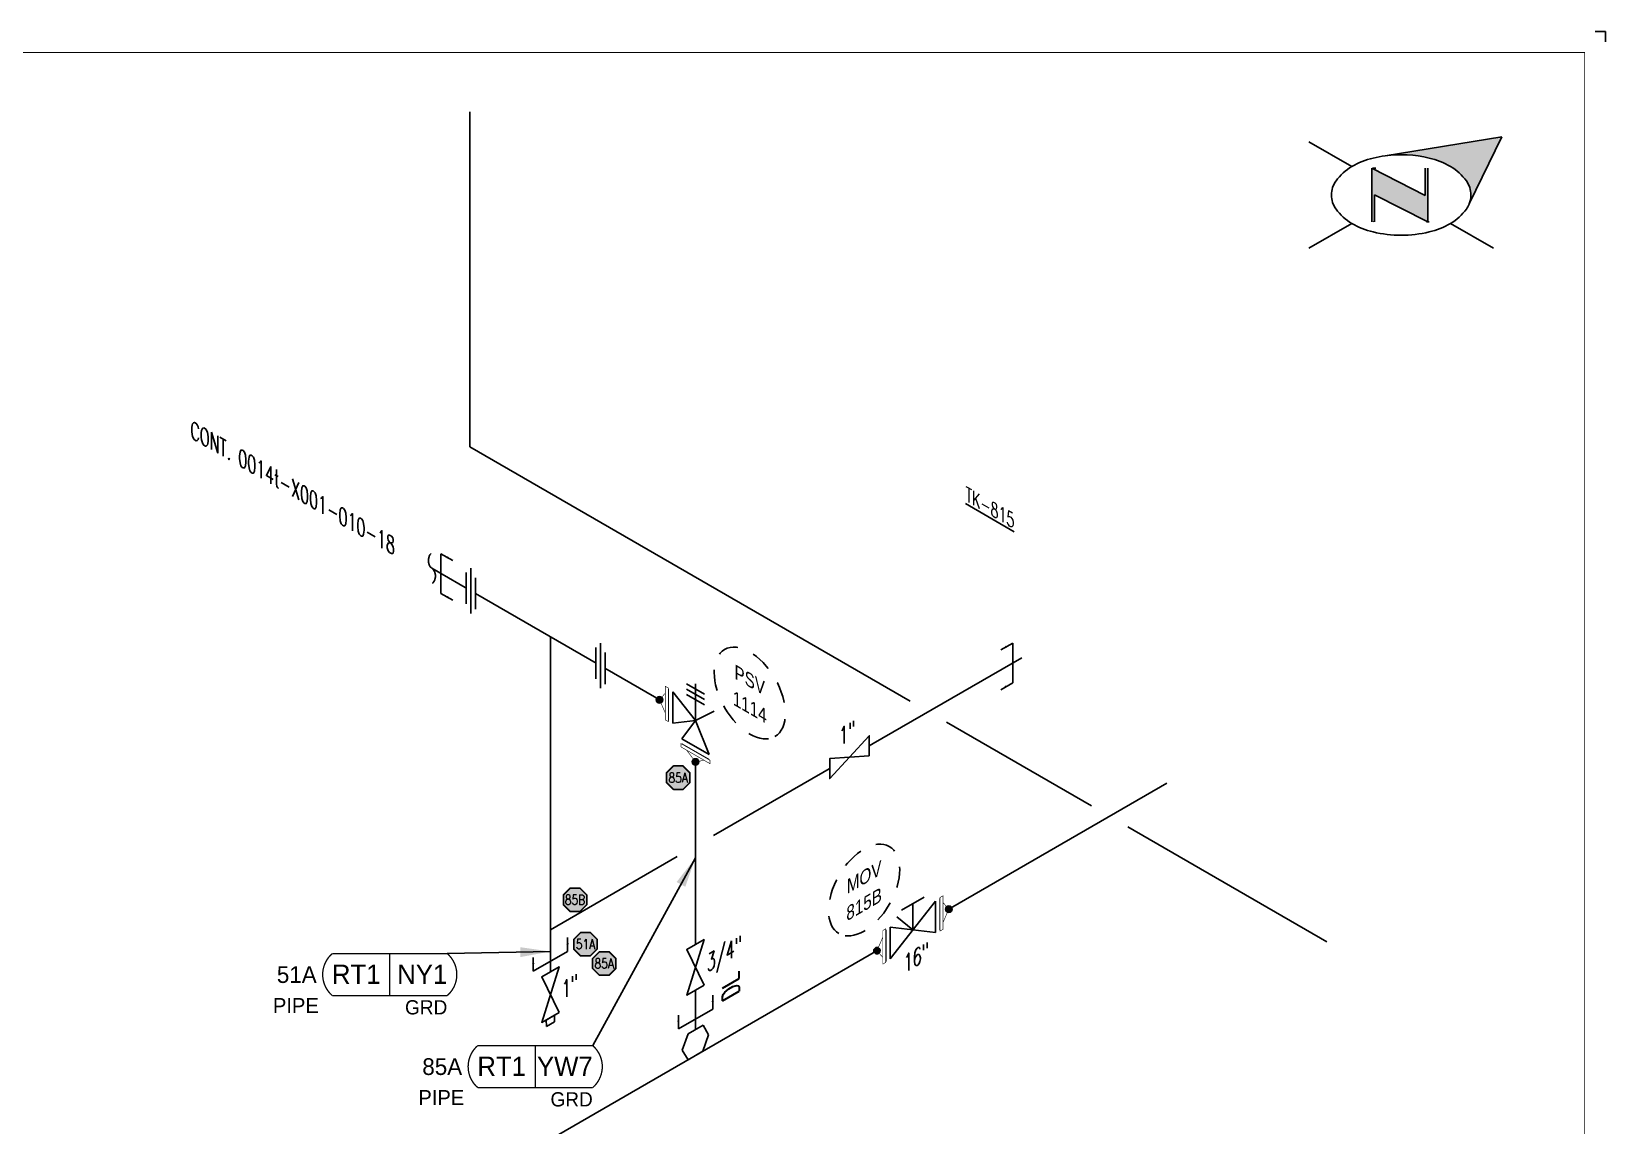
# Model space of a CAD drawing. Header units: inches. Extents: x 0 to 17.2, y 0 to 11.2.
# Drawn here: x 7.85 to 17.25, y 4.72 to 11.25 of the extents above; entities that cross this region are included whole.
import ezdxf
from ezdxf.enums import TextEntityAlignment as Align

# ---------------------------------------------------------------- set-up
doc = ezdxf.new("R2010")
doc.units = ezdxf.units.IN
doc.header["$MEASUREMENT"] = 0
doc.linetypes.add('HIDDEN2', pattern=[0.1875, 0.125, -0.0625])
for name, color, linetype in [('3', 1, 'Continuous'), ('BORDER', 3, 'Continuous'), ('COMP', 1, 'Continuous'), ('Continuation', 7, 'Continuous'), ('DL', 20, 'Continuous'), ('EQUIP', 131, 'Continuous'), ('EQUIP-ANNO', 150, 'Continuous'), ('FITTINGS', 4, 'Continuous'), ('PART_PCML', 7, 'Continuous'), ('PART_SelectedCML_RT', 132, 'Continuous'), ('PIPE-ANNO', 150, 'HIDDEN2'), ('TEXT', 7, 'Continuous'), ('UNAS.PIPE', 251, 'Continuous'), ('Welds', 7, 'Continuous')]:
    doc.layers.add(name, color=color, linetype=linetype)
doc.layers.add('PIPE', color=7, linetype='Continuous', lineweight=30)
doc.styles.add('CMLPAS', font='')
doc.styles.add('ISO30', font='simplex.shx', dxfattribs={"width": 0.85, "oblique": 30, "height": 0.075})
doc.styles.add('PART_Standard', font='romans', dxfattribs={"width": 0.8, "height": 0.09})
doc.styles.add('Richmond', font='arial.ttf')
doc.styles.add('SIMPLEX', font='ROMANS')
doc.styles.get("Standard").update_dxf_attribs({"font": 'arial.ttf'})
doc.styles.get('CMLPAS').set_extended_font_data('Cordia New')
doc.dimstyles.new('Richmond', dxfattribs={"dimtxt": 0.18, "dimasz": 0.18, "dimexe": 0.18, "dimexo": 0.0625, "dimgap": 0.09, "dimtad": 0, "dimtih": 1, "dimtoh": 1, "dimdec": 4, "dimzin": 0, "dimdsep": 46, "dimtxsty": 'Richmond', "dimcen": 0.09, "dimadec": 0, "dimazin": 0, "dimtfac": 1, "dimtdec": 4, "dimtofl": 0, "dimtmove": 0, "dimatfit": 3, "dimfxl": 1, "dimtolj": 1, "dimtzin": 0, "dimarcsym": 0})
doc.dimstyles.get("Standard").update_dxf_attribs({"dimtxt": 0.18, "dimasz": 0.18, "dimexe": 0.18, "dimexo": 0.0625, "dimgap": 0.09, "dimtad": 0, "dimtih": 1, "dimtoh": 1, "dimdec": 4, "dimzin": 0, "dimdsep": 46, "dimtxsty": 'Standard', "dimcen": 0.09, "dimadec": 0, "dimazin": 0, "dimtfac": 1, "dimtdec": 4, "dimtofl": 0, "dimtmove": 0, "dimatfit": 3, "dimfxl": 1, "dimtolj": 1, "dimtzin": 0, "dimarcsym": 0})

# ---------------------------------------------------------------- blocks, each defined once
blk = doc.blocks.new('north2')
at = {"layer": 'BORDER'}
for points in [[(-0.706, -0.7673, -0.156851), (-0.679, -0.8512, -0.095667), (-0.6893, -0.9048), (-0.4945, -0.5044), (-1.1905, -0.6173, -0.092194), (-0.9281, -0.6306, -0.072341), (-0.8009, -0.6813, -0.106617)], [(-0.9381, -1.0109), (-0.9364, -1.0092), (-0.9364, -0.6907), (-0.9524, -0.6907), (-0.9524, -0.8533), (-1.2701, -0.6907), (-1.2701, -0.7067), (-1.2701, -1.0118), (-1.254, -1.0118), (-1.254, -0.8492)]]:
    blk.add_hatch(color=7, dxfattribs=at).paths.add_polyline_path(points)
at = {"layer": 'BORDER', "color": 7}
for p, q in [((-1.3895, -0.6813), (-1.6462, -0.5331)), ((-0.4945, -0.5044), (-1.1905, -0.6173)), ((-0.4945, -0.5044), (-0.6893, -0.9048)), ((-1.2701, -0.6907), (-1.2701, -1.0118)), ((-0.9524, -0.8533), (-1.2701, -0.6907)), ((-1.2701, -0.7067), (-1.2701, -0.6907)), ((-1.262, -0.6907), (-1.246, -0.6907)), ((-0.9524, -0.6907), (-0.9524, -0.8533)), ((-0.9364, -0.6907), (-0.9364, -1.0118)), ((-0.9364, -1.0118), (-1.254, -0.8492)), ((-1.254, -0.8492), (-1.254, -1.0118)), ((-1.3895, -1.0211), (-1.6462, -1.1694)), ((-1.2603, -1.0109), (-1.262, -1.0092)), ((-0.9283, -1.0118), (-0.9444, -1.0118)), ((-0.8009, -1.0211), (-0.5441, -1.1694))]:
    blk.add_line(p, q, dxfattribs=at)
for centre, radius, start, end in [((-1.1517, -1.0932), 0.4756, 103.44948, 120), ((-1.0952, -1.3294), 0.7185, 97.62035, 103.44948), ((-1.0952, -1.3294), 0.7185, 76.55052, 97.62035), ((-1.0387, -1.0932), 0.4756, 60, 76.55052), ((-1.2376, -0.9443), 0.3037, 120, 144.34287), ((-0.9527, -0.9443), 0.3037, 35.65713, 60), ((-1.3674, -0.8512), 0.144, 144.34287, 180), ((-0.823, -0.8512), 0.144, 360, 35.65713), ((-1.3674, -0.8512), 0.144, 180, 215.65713), ((-1.2376, -0.7582), 0.3037, 215.65713, 240), ((-0.9527, -0.7582), 0.3037, 300, 324.34287), ((-0.823, -0.8512), 0.144, 324.34287, 337.55468), ((-0.823, -0.8512), 0.144, 337.57958, 360), ((-1.1517, -0.6093), 0.4756, 240, 256.55052), ((-1.0387, -0.6093), 0.4756, 283.44948, 300), ((-1.0952, -0.373), 0.7185, 256.55052, 270), ((-1.0952, -0.373), 0.7185, 270, 283.44948)]:
    blk.add_arc(centre, radius, start, end, dxfattribs=at)
blk = doc.blocks.new('A$C6804a2e5')
blk.add_blockref('north2', (0, 0))
blk = doc.blocks.new('A$C860dd1f6')
at = {"layer": 'PIPE'}
blk.add_blockref('A$C6804a2e5', (0, 0), dxfattribs=at)
blk = doc.blocks.new('Border')
at = {"layer": 'BORDER', "const_width": 0.005}
blk.add_lwpolyline([(0.25, 0.25), (17.25, 0.25), (17.25, 11.25), (0.25, 11.25)], close=True, dxfattribs=at)
blk = doc.blocks.new('VALVE_THREAD_PSV_30')
at = {"color": 0, "linetype": 'ByBlock', "lineweight": -2}
blk.add_wipeout([(-0.0406, -0.1016), (0, 0), (0.0677, 0.0859), (0.0677, -0.0078), (0, 0), (0.0406, -0.0547)], dxfattribs=at)
for p, q in [((-0.0269, 0.0782), (0.0269, 0.1093)), ((0, 0), (0, 0.1094)), ((-0.0269, 0.0626), (0.0269, 0.0937)), ((-0.0269, 0.047), (0.0269, 0.078)), ((0.0677, 0.0859), (0, 0)), ((0.0677, 0.0859), (0.0677, -0.0078)), ((-0.0406, -0.1016), (0, 0)), ((0, 0), (0.0677, -0.0078)), ((0, 0), (0.0406, -0.0547)), ((0.0406, -0.0547), (-0.0406, -0.1016))]:
    blk.add_line(p, q, dxfattribs=at)
blk = doc.blocks.new('3_VALVE_FLANGE_PSV_30')
at = {"color": 0, "linetype": 'ByBlock', "lineweight": -2}
for p, q in [((0.1353, 0.1719), (0.1353, -0.0156)), ((0.0812, -0.1094), (-0.0812, -0.2031))]:
    blk.add_line(p, q, dxfattribs=at)
for points in [[(0.1353, 0.1719), (0.1624, 0.1875), (0.1624, 0), (0.1353, -0.0156)], [(-0.0812, -0.2031), (-0.0812, -0.2344), (0.0812, -0.1406), (0.0812, -0.1094)]]:
    blk.add_wipeout(points, dxfattribs=at)
for p, q in [((0.1353, -0.0156), (0.1353, 0.1719)), ((0.1624, 0), (0.1624, 0.1875)), ((0.0812, -0.1094), (-0.0812, -0.2031)), ((0.0812, -0.1406), (-0.0812, -0.2344))]:
    blk.add_line(p, q, dxfattribs=at)
at = {"color": 0, "linetype": 'ByBlock', "lineweight": -2, "xscale": 2, "yscale": 2, "zscale": 2}
blk.add_blockref('VALVE_THREAD_PSV_30', (0, 0), dxfattribs=at)
blk = doc.blocks.new('AM9A04')
at = {"linetype": 'Continuous', "const_width": 0.01}
blk.add_lwpolyline([(0, -0.289), (0, 0.289), (-0.05, 0.318), (-0.05, -0.26)], close=True, dxfattribs=at)
at = {"const_width": 0.01}
blk.add_lwpolyline([(-0.05, -0.144), (-0.15, 0.087), (-0.05, 0.202)], dxfattribs=at)
blk = doc.blocks.new('A09')
at = {"layer": 'Welds'}
h = blk.add_hatch(color=256, dxfattribs=at)
h.dxf.hatch_style = 1
h.paths.add_polyline_path([(-0.03, 0, 1), (0.03, 0, 1)])
blk.add_circle((0, 0), 0.03, dxfattribs=at)
blk = doc.blocks.new('*U89')
blk.add_wipeout([(0.052, -0.03), (0.0173, -0.07), (0.0173, -0.1101), (0, -0.1001), (0, 0.1001), (0.0173, 0.0901), (0.0173, 0.05)]).dxf.layer = 'COMP'
at = {"layer": '3', "xscale": 0.65, "yscale": 0.65, "zscale": 0.65}
blk.add_blockref('A09', (0.052, -0.03), dxfattribs=at)
at = {"layer": 'COMP', "xscale": 0.3466300616258731, "yscale": 0.3466300616258731, "zscale": 0.3466300616258731, "rotation": 180}
blk.add_blockref('AM9A04', (0, 0), dxfattribs=at)
blk = doc.blocks.new('1_ID-BUBBLE_INSTRUMENT_330')
at = {"color": 0, "linetype": 'ByBlock', "lineweight": -2, "extrusion": (0, 0, -1)}
blk.add_ellipse((0, 0), major_axis=(0.1502, -0.2601), ratio=0.57735, dxfattribs=at)
at = {"color": 0, "linetype": 'ByBlock', "lineweight": -2, "oblique": 330}
for tag, p in [('INST.TYPE', (0.0187, 0.067)), ('NUM', (0.0187, -0.0943))]:
    blk.add_attdef(tag, text='', height=0.075, rotation=330, dxfattribs=at).set_placement(p, align=Align.MIDDLE_CENTER)
blk = doc.blocks.new('*U92')
blk.add_wipeout([(0.0433, 0.0257), (0.0775, 0.124), (0.0433, 0.1817), (-0.0451, 0.1293), (-0.0793, 0.0309), (-0.0433, -0.0257)])
at = {"layer": 'FITTINGS', "linetype": 'Continuous'}
for p, q in [((-0.0793, 0.0309), (-0.0451, 0.1293)), ((-0.0451, 0.1293), (0.0433, 0.1817)), ((0.0775, 0.124), (0.0433, 0.1817)), ((0.0433, 0.0257), (0.0775, 0.124)), ((-0.0793, 0.0309), (-0.0433, -0.0257)), ((-0.0433, -0.0257), (0.0433, 0.0257))]:
    blk.add_line(p, q, dxfattribs=at)
blk = doc.blocks.new('3_VALVE_FLANGE_GATE_30')
at = {"color": 0, "linetype": 'ByBlock', "lineweight": -2}
blk.add_wipeout([(-0.1624, -0.1875), (-0.1353, -0.1719), (0, 0), (0.1353, -0.0156), (0.1624, 0), (0.1624, 0.1875), (0.1353, 0.1719), (0, 0), (-0.1353, 0.0156), (-0.1624, 0)], dxfattribs=at)
for p, q in [((0.0677, 0.1953), (-0.0677, 0.1172)), ((0.1353, 0.1719), (-0.1353, -0.1719)), ((0, 0), (0, 0.1563)), ((0.1353, 0.1719), (0.1353, -0.0156)), ((0.1624, 0.1875), (0.1624, 0)), ((-0.1624, 0), (-0.1624, -0.1875)), ((-0.1353, 0.0156), (-0.1353, -0.1719)), ((0.1353, -0.0156), (-0.1353, 0.0156))]:
    blk.add_line(p, q, dxfattribs=at)
blk = doc.blocks.new('1_Text_30')
at = {"layer": 'TEXT', "style": 'PART_Standard', "oblique": 30, "width": 0.8}
blk.add_attdef('TEXT', (0, 0), '', height=0.09, rotation=30, dxfattribs=at)
blk = doc.blocks.new('1_ID-BUBBLE_INSTRUMENT_30')
at = {"color": 0, "linetype": 'ByBlock', "lineweight": -2}
blk.add_ellipse((0, 0), major_axis=(-0.1502, -0.2601), ratio=0.57735, dxfattribs=at)
at = {"color": 0, "linetype": 'ByBlock', "lineweight": -2, "oblique": 30}
for tag, p in [('INST.TYPE', (-0.0187, 0.067)), ('NUM', (-0.0187, -0.0943))]:
    blk.add_attdef(tag, text='', height=0.075, rotation=30, dxfattribs=at).set_placement(p, align=Align.MIDDLE_CENTER)
blk = doc.blocks.new('*U93')
blk.add_wipeout([(0.0515, -0.1067), (-0.0515, -0.1661), (0, 0), (-0.0515, 0.1067), (0.0515, 0.1661), (0, 0)]).dxf.layer = 'FITTINGS'
at = {"layer": 'FITTINGS'}
blk.add_lwpolyline([(0.0515, -0.1067), (-0.0515, 0.1067), (0.0515, 0.1661), (-0.0515, -0.1661)], close=True, dxfattribs=at)
blk = doc.blocks.new('*U94')
blk.add_wipeout([(0.1181, 0.0088), (0.1181, 0.1276), (0, 0), (-0.1181, -0.0088), (-0.1181, -0.1276), (0, 0)]).dxf.layer = 'FITTINGS'
at = {"layer": 'FITTINGS'}
blk.add_lwpolyline([(0.1181, 0.0088), (-0.1181, -0.0088), (-0.1181, -0.1276), (0.1181, 0.1276)], close=True, dxfattribs=at)
blk = doc.blocks.new('2_UNION_THREAD_30')
at = {"color": 0, "linetype": 'ByBlock', "lineweight": -2}
blk.add_wipeout([(-0.0271, -0.1094), (0.0271, -0.0781), (0.0271, 0.1094), (-0.0271, 0.0781)], dxfattribs=at)
for p, q in [((0, 0.1345), (0, -0.1345)), ((0.0271, 0.1094), (0.0271, -0.0781)), ((-0.0271, 0.0781), (-0.0271, -0.1094))]:
    blk.add_line(p, q, dxfattribs=at)
blk = doc.blocks.new('2_PLUG_PIPE_30')
at = {"color": 0, "linetype": 'ByBlock', "lineweight": -2}
blk.add_wipeout([(0, 0.0231), (0, -0.0231), (0.0551, -0.0133), (0.0551, 0.0037), (0.0903, 0.0241), (0.0903, 0.0802), (0.0551, 0.0599), (0.0551, 0.0769)], dxfattribs=at)
for p, q in [((0.0551, 0.0769), (0, 0.0231)), ((0, 0.0231), (0, -0.0231)), ((0.0903, 0.0802), (0.0551, 0.0599)), ((0.0551, 0.0769), (0.0551, -0.0133)), ((0.0551, 0.0037), (0.0903, 0.0241)), ((0.0903, 0.0241), (0.0903, 0.0802)), ((0, -0.0231), (0.0551, -0.0133))]:
    blk.add_line(p, q, dxfattribs=at)
blk = doc.blocks.new('DL_Vert_330')
at = {"layer": 'DL', "style": 'ISO30', "oblique": 330, "width": 0.85}
blk.add_text('DL', height=0.1, rotation=90, dxfattribs=at).set_placement((0, 0))
blk = doc.blocks.new('1_Cont_330')
at = {"layer": 'Continuation', "style": 'PART_Standard', "oblique": 330, "width": 0.8}
blk.add_attdef('CONT.', (0, 0), '', height=0.09, rotation=330, dxfattribs=at)
blk = doc.blocks.new('1_BREAK-PIPE_PIPE_00')
at = {"color": 0, "linetype": 'ByBlock', "lineweight": -2}
for centre, major_axis in [((-0.03, 0.092), (0, -0.101)), ((0.03, -0.092), (0, 0.101))]:
    blk.add_ellipse(centre, major_axis=major_axis, ratio=0.711978, start_param=0.427466, end_param=3.141593, dxfattribs=at)
blk = doc.blocks.new('1_Tilde_00')
at = {"layer": 'PIPE-ANNO', "xscale": -0.5000000000000001, "yscale": 0.5, "zscale": 0.5}
blk.add_blockref('1_BREAK-PIPE_PIPE_00', (0, 0), dxfattribs=at)
blk = doc.blocks.new('PART_PCML')
blk.add_hatch(color=0).paths.add_polyline_path([(-0.0699, -0.029), (-0.029, -0.0699), (0.029, -0.0699), (0.0699, -0.029), (0.0699, 0.029), (0.029, 0.0699), (-0.029, 0.0699), (-0.0699, 0.029)])
at = {"color": 7, "const_width": 0.009}
blk.add_lwpolyline([(-0.0699, 0.029), (-0.029, 0.0699), (0.029, 0.0699), (0.0699, 0.029), (0.0699, -0.029), (0.029, -0.0699), (-0.029, -0.0699), (-0.0699, -0.029), (-0.0699, 0.029), (-0.029, 0.0699)], dxfattribs=at)
at = {"color": 18, "true_color": 0x000000}
blk.add_lwpolyline([(-0.029, 0.0699), (-0.0699, 0.029), (-0.0699, -0.029), (-0.029, -0.0699), (0.029, -0.0699), (0.0699, -0.029), (0.0699, 0.029), (0.029, 0.0699)], close=True, dxfattribs=at)
at = {"color": 7, "true_color": 0xffffff, "style": 'SIMPLEX', "width": 0.8, "flags": 1}
for tag, p in [('CIRCUIT', (-0.0939, 0.0889)), ('DM', (-0.0527, -0.1332)), ('TYPE', (-0.0749, -0.2043))]:
    blk.add_attdef(tag, p, '', height=0.0586, dxfattribs=at)
at = {"color": 7, "true_color": 0xffffff, "style": 'SIMPLEX', "width": 0.8}
blk.add_attdef('DMDISP', text='', height=0.0586, dxfattribs=at).set_placement((0, 0), align=Align.MIDDLE_CENTER)
blk = doc.blocks.new('CMLPAS')
at = {"const_width": 0.008}
blk.add_lwpolyline([(0.0625, 0.125, 0.454441), (0.0625, -0.125), (0.75, -0.125, 0.454441), (0.75, 0.125)], format="xyb", close=True, dxfattribs=at)
blk.add_lwpolyline([(0.4063, -0.125), (0.4063, 0.125)], dxfattribs=at)
at = {"style": 'CMLPAS', "flags": 1}
for tag, p in [('STATE', (0.75, 0.6229)), ('DL', (0.75, 0.4817)), ('CIRCUIT', (0.75, 0.3405)), ('SUBSINTERVAL(MONTHS)', (-0.0251, -0.3355)), ('OLD_ID', (0.75, -0.3366)), ('OLD_NDE', (0.75, -0.4778)), ('OLD_ENTY', (0.7411, -0.6357)), ('SIZE', (0.7473, -0.7611)), ('SPEC', (0.7473, -0.9022)), ('JUSTIFY', (0.7473, -1.0434)), ('COMMENTS', (0.7473, -1.1846)), ('OLD_ASSET', (0.75, -1.3262)), ('SCHED', (0.7371, -1.4689)), ('NOM_THICK', (0.7521, -1.6102)), ('CORR_ALLOW', (0.763, -1.7453)), ('TML_STATUS', (0.7723, -1.8777)), ('FLOW_ORDER', (0.7785, -2.1301))]:
    blk.add_attdef(tag, text='', height=0.1, dxfattribs=at).set_placement(p, align=Align.MIDDLE_RIGHT)
at = {"style": 'CMLPAS'}
for tag, height, p in [('CHILD', 0.25, (0.75, 0.269)), ('###', 0.115, (0.75, 0.002)), ('ACCESS', 0.085, (0.75, -0.1954))]:
    blk.add_attdef(tag, text='', height=height, dxfattribs=at).set_placement(p, align=Align.MIDDLE_RIGHT)
at = {"color": 152, "style": 'CMLPAS'}
for tag, height, p in [('SPECIAL', 0.085, (0.4055, 0.1897)), ('DM-TYPE', 0.1, (-0.03, 0)), ('COMP', 0.09, (-0.0174, -0.185))]:
    blk.add_attdef(tag, text='', height=height, dxfattribs=at).set_placement(p, align=Align.MIDDLE_RIGHT)
at = {"style": 'CMLPAS'}
blk.add_attdef('NDE', text='', height=0.115, dxfattribs=at).set_placement((0.206, 0.002), align=Align.MIDDLE_CENTER)
blk = doc.blocks.new('*U96')
at = {"color": 20, "linetype": 'ByBlock', "ltscale": 0.7}
blk.add_line((0.1026, 0.1218), (-0.1026, 0.0032), dxfattribs=at)
for points in [[(0.1026, 0.2043), (0.1026, 0.1218)], [(-0.1026, 0.0859), (-0.1026, 0.0032)]]:
    blk.add_leader(points, dimstyle='Richmond', override={"dimasz": 0.04, "dimgap": 0.09, "dimtad": 0}, dxfattribs=at)
blk = doc.blocks.new('*U97')
at = {"color": 20, "linetype": 'ByBlock', "ltscale": 0.7}
blk.add_line((-0.0541, -0.1498), (-0.0541, 0.0873), dxfattribs=at)
for points in [[(-0.1257, 0.0459), (-0.0541, 0.0873)], [(-0.1257, -0.191), (-0.0541, -0.1498)]]:
    blk.add_leader(points, dimstyle='Richmond', override={"dimasz": 0.04, "dimgap": 0.09, "dimtad": 0}, dxfattribs=at)
blk = doc.blocks.new('*U90')
at = {"color": 20, "linetype": 'ByBlock', "ltscale": 0.7}
blk.add_line((0.0541, -0.1498), (0.0541, 0.0873), dxfattribs=at)
for points in [[(0.1257, 0.0459), (0.0541, 0.0873)], [(0.1257, -0.1911), (0.0541, -0.1498)]]:
    blk.add_leader(points, dimstyle='Richmond', override={"dimasz": 0.04, "dimgap": 0.09, "dimtad": 0}, dxfattribs=at)

msp = doc.modelspace()

# ---------------------------------------------------------------- linework, layer by layer
for p, q in [((17.1875, 11.25), (17.25, 11.25)), ((17.25, 11.25), (17.25, 11.1875))]:
    msp.add_line(p, q)
at = {"layer": 'EQUIP'}
for p, q in [((10.4682, 10.7701), (10.4682, 8.7701)), ((13.3142, 7.127), (14.1803, 6.627)), ((14.3968, 6.502), (15.5858, 5.8154))]:
    msp.add_line(p, q, dxfattribs=at)
at = {"layer": 'PIPE'}
for p, q in [((11.8153, 7.1366), (10.5014, 7.8952)), ((10.9493, 7.6366), (10.9493, 5.6366)), ((11.9236, 6.4491), (13.7639, 7.5116)), ((11.8153, 5.1366), (11.8153, 7.1366)), ((9.2173, 3.6366), (14.6299, 6.7616)), ((10.9493, 5.8866), (11.7071, 6.3241))]:
    msp.add_line(p, q, dxfattribs=at)
at = {"layer": 'UNAS.PIPE'}
msp.add_line((10.5014, 7.8952), (10.2417, 8.0451), dxfattribs=at)

# ---------------------------------------------------------------- block references
for name, p in [('1_Tilde_00', (10.2417, 8.0451)), ('DL_Vert_330', (12.0771, 5.5052))]:
    msp.add_blockref(name, p)
at = {"layer": 'BORDER'}
for name, p in [('Border', (-0.125, -0.125)), ('A$C860dd1f6', (17.125, 11.125))]:
    msp.add_blockref(name, p, dxfattribs=at)
at = {"layer": 'Continuation'}
msp.add_blockref('1_Cont_330', (8.7996, 8.8264), dxfattribs=at).add_auto_attribs({'CONT.': 'CONT. 0014t-X001-010-18'})
at = {"layer": 'DL'}
for name, p in [('*U90', (10.2417, 8.0451)), ('*U97', (13.7639, 7.5116))]:
    msp.add_blockref(name, p, dxfattribs=at)
at = {"layer": 'PART_PCML', "color": 13}
for p, values in [((11.0965, 6.0662), {'DMDISP': '85B'}), ((11.2709, 5.6861), {'DMDISP': '85A'})]:
    msp.add_blockref('PART_PCML', p, dxfattribs=at).add_auto_attribs(values)
at = {"layer": 'PART_PCML', "color": 96}
msp.add_blockref('PART_PCML', (11.1585, 5.801), dxfattribs=at).add_auto_attribs({'DMDISP': '51A'})
at = {"layer": 'PART_SelectedCML_RT'}
for p, values in [((9.5837, 5.6197), {'###': 'NY1', 'NDE': 'RT1', 'DM-TYPE': '51A', 'COMP': 'PIPE', 'ACCESS': 'GRD'}), ((10.4523, 5.0703), {'###': 'YW7', 'NDE': 'RT1', 'DM-TYPE': '85A', 'COMP': 'PIPE', 'ACCESS': 'GRD'})]:
    msp.add_blockref('CMLPAS', p, dxfattribs=at).add_auto_attribs(values)
at = {"layer": 'TEXT'}
msp.add_blockref('1_Text_30', (11.0178, 5.4694), dxfattribs=at).add_auto_attribs({'TEXT': '1"'})

# ---------------------------------------------------------------- texts
at = {"layer": 'EQUIP-ANNO', "style": 'ISO30', "oblique": 330, "width": 0.85}
msp.add_text('%%UTK-815', height=0.075, rotation=330, dxfattribs=at).set_placement((13.4286, 8.4492))

# ---------------------------------------------------------------- leaders
at = {"layer": 'PART_SelectedCML_RT'}
msp.add_leader([(10.9493, 5.7575), (10.3337, 5.7447)], dimstyle='Standard', dxfattribs=at)

# ---------------------------------------------------------------- next in the draw order: block references
at = {"layer": 'FITTINGS', "xscale": -1}
for name, p in [('2_UNION_THREAD_30', (11.2486, 7.4638)), ('3_VALVE_FLANGE_PSV_30', (11.8153, 7.1366))]:
    msp.add_blockref(name, p, dxfattribs=at)
at = {"layer": 'FITTINGS'}
for name, p in [('*U94', (12.7355, 6.9178)), ('3_VALVE_FLANGE_GATE_30', (13.1138, 5.8862)), ('*U93', (11.8153, 5.6629))]:
    msp.add_blockref(name, p, dxfattribs=at)
at = {"layer": 'FITTINGS', "yscale": -1, "rotation": 299.9999999999999}
msp.add_blockref('2_PLUG_PIPE_30', (10.9493, 5.4274), dxfattribs=at)
at = {"layer": 'PIPE', "rotation": 359.3295536504847}
msp.add_blockref('*U92', (11.8153, 5.1366), dxfattribs=at)

# ---------------------------------------------------------------- next in the draw order: wipeouts: each hides what was drawn before it
at = {"linetype": 'ByBlock', "lineweight": -2}
msp.add_wipeout([(10.5014, 7.8014), (10.4472, 7.8327), (10.4472, 8.0202), (10.5014, 7.9889)], dxfattribs=at).dxf.layer = 'FITTINGS'

# ---------------------------------------------------------------- next in the draw order: linework, layer by layer
at = {"layer": 'FITTINGS', "linetype": 'ByBlock', "lineweight": -2}
msp.add_line((10.5014, 7.9889), (10.5014, 7.8014), dxfattribs=at)
at = {"layer": 'PIPE-ANNO'}
msp.add_line((11.8153, 7.1366), (11.9848, 7.2224), dxfattribs=at)
at = {"layer": 'UNAS.PIPE', "linetype": 'ByBlock', "lineweight": -2}
for p, q in [((10.4472, 8.0202), (10.4472, 7.8327)), ((10.4743, 8.0453), (10.4743, 7.7763))]:
    msp.add_line(p, q, dxfattribs=at)

# ---------------------------------------------------------------- next in the draw order: block references
at = {"layer": 'COMP', "ltscale": 0.65, "rotation": 180}
msp.add_blockref('*U89', (11.653, 7.2303), dxfattribs=at)
at = {"layer": 'COMP', "ltscale": 0.65, "xscale": -1}
for p, rotation in [((11.8153, 6.9491), 59.99999999999987), ((13.2762, 5.98), 180)]:
    msp.add_blockref('*U89', p, dxfattribs=dict(at, rotation=rotation))
msp.add_blockref('*U89', (12.9515, 5.7925), dxfattribs=at)
at = {"layer": 'DL'}
msp.add_blockref('*U96', (11.8162, 5.2921), dxfattribs=at)
at = {"layer": 'FITTINGS'}
msp.add_blockref('*U93', (10.9493, 5.5002), dxfattribs=at)
at = {"layer": 'TEXT'}
for p, values in [((12.6743, 6.9813), {'TEXT': '1"'}), ((11.8838, 5.6322), {'TEXT': '3/4"'}), ((13.0596, 5.6275), {'TEXT': '16"'})]:
    msp.add_blockref('1_Text_30', p, dxfattribs=at).add_auto_attribs(values)

# ---------------------------------------------------------------- next in the draw order: leaders
at = {"layer": 'PART_SelectedCML_RT'}
msp.add_leader([(11.8153, 6.316), (11.2023, 5.1953)], dimstyle='Standard', dxfattribs=at)

# ---------------------------------------------------------------- next in the draw order: linework, layer by layer
at = {"layer": 'EQUIP'}
msp.add_line((10.4682, 8.7701), (13.0977, 7.252), dxfattribs=at)
at = {"layer": 'PIPE-ANNO'}
msp.add_line((13.1138, 5.8862), (12.9581, 6.0136), dxfattribs=at)

# ---------------------------------------------------------------- next in the draw order: block references
at = {"layer": 'DL'}
msp.add_blockref('*U96', (10.9493, 5.6366), dxfattribs=at)
at = {"layer": 'PART_PCML', "color": 13}
msp.add_blockref('PART_PCML', (11.7124, 6.7951), dxfattribs=at).add_auto_attribs({'DMDISP': '85A'})
at = {"layer": 'PIPE-ANNO'}
for name, p, values in [('1_ID-BUBBLE_INSTRUMENT_330', (12.1397, 7.3008), {'INST.TYPE': 'PSV', 'NUM': '1114'}), ('1_ID-BUBBLE_INSTRUMENT_30', (12.8227, 6.1243), {'INST.TYPE': 'MOV', 'NUM': '815B'})]:
    msp.add_blockref(name, p, dxfattribs=at).add_auto_attribs(values)

doc.saveas('drawing.dxf')
